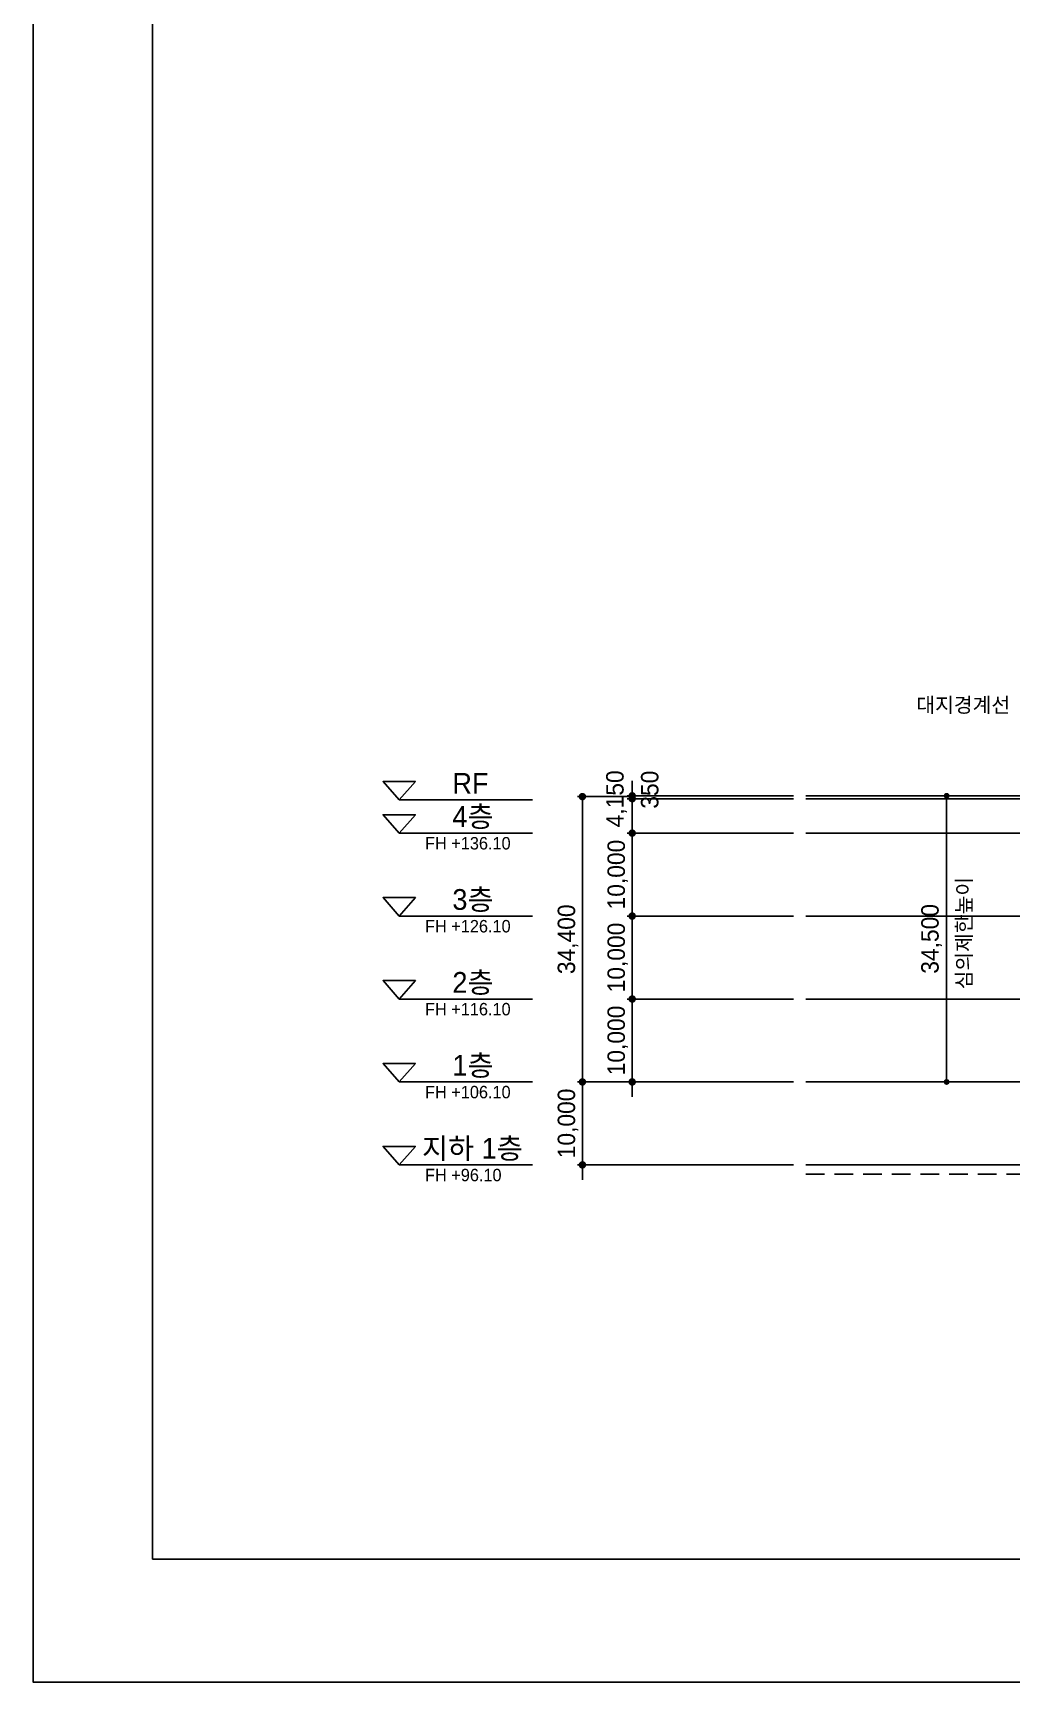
# Model space of a CAD drawing. Header units: millimetres. Extents: x 9068264 to 10076264, y 1307765 to 1705499.
# Drawn here: x 9068264 to 9186194, y 1307765 to 1506575 of the extents above; entities that cross this region are included whole.
import ezdxf
from ezdxf.enums import TextEntityAlignment as Align

# ---------------------------------------------------------------- set-up
doc = ezdxf.new("R2010")
doc.units = ezdxf.units.MM
doc.header["$LTSCALE"] = 1000
for name, pattern in [('03 단지-0902$0$HIDDEN', [0.375, 0.25, -0.125]), ('HID', [0.345, 0.225, -0.12]), ('x-평면도$0$CEN', [6.2, 6, -0.1, 0, -0.1])]:
    doc.linetypes.add(name, pattern=pattern)
doc.layers.get('DEFPOINTS').update_dxf_attribs({"color": 151})
for name, color, linetype in [('3 dim0', 7, 'Continuous'), ('A-TXT-2.7', 3, 'Continuous'), ('DIM', 7, 'Continuous'), ('TEX', 3, 'Continuous'), ('x-평면도$0$A-중심선', 10, 'x-평면도$0$CEN'), ('x-평면도$0$현황선', 6, 'Continuous'), ('도로체인', 6, 'Continuous')]:
    doc.layers.add(name, color=color, linetype=linetype)
doc.styles.add('AUDIT_D_190715091641-0', font='')
doc.styles.add('돋움', font='')
doc.styles.get('AUDIT_D_190715091641-0').set_extended_font_data('Dotum')
doc.styles.get('돋움').set_extended_font_data('Dotum')
doc.dimstyles.new('scale600', dxfattribs={"dimscale": 600, "dimtxt": 2, "dimasz": 1, "dimexe": 1, "dimexo": 2.5, "dimgap": 0.8, "dimtad": 1, "dimdec": 0, "dimzin": 0, "dimdsep": 46, "dimlunit": 6, "dimtxsty": 'AUDIT_D_190715091641-0', "dimblk": 'DOT', "dimcen": 0, "dimdle": 1, "dimclrd": 256, "dimclre": 256, "dimclrt": 3, "dimadec": 0, "dimazin": 0, "dimtfac": 1, "dimtdec": 0, "dimtix": 1, "dimtmove": 2, "dimatfit": 3, "dimldrblk": 'DOT', "dimfxl": 0, "dimtolj": 1, "dimtzin": 0, "dimarcsym": 0})

# ---------------------------------------------------------------- blocks, each defined once
blk = doc.blocks.new('xxxxxxxx')
at = {"layer": 'DEFPOINTS', "linetype": 'ByBlock'}
for points in [[(44842066, -10941107), (45346066, -10941107), (45346066, -11297507), (44842066, -11297507)], [(44856466, -10955083), (45292815, -10955083), (45292815, -11282683), (44856466, -11282683)]]:
    blk.add_lwpolyline(points, close=True, dxfattribs=at)
blk = doc.blocks.new('_Dot')
at = {"color": 0, "linetype": 'ByBlock', "lineweight": -2}
blk.add_line((-0.5, 0), (-1, 0), dxfattribs=at)
at = {"color": 0, "linetype": 'ByBlock', "const_width": 0.5}
blk.add_lwpolyline([(-0.25, 0, 1), (0.25, 0, 1)], format="xyb", close=True, dxfattribs=at)
blk = doc.blocks.new('*D59')
at = {"layer": '3 dim0', "lineweight": -2, "transparency": 16777216}
for p, q in [((9140445, 1411010), (9140445, 1411910)), ((9159867, 1410110), (9139845, 1410110)), ((9140445, 1410110), (9140445, 1400110)), ((9159867, 1400110), (9139845, 1400110)), ((9140445, 1399210), (9140445, 1398310))]:
    blk.add_line(p, q, dxfattribs=at)
at = {"layer": 'DEFPOINTS', "color": 0, "transparency": 16777216}
for p in [(9161367, 1410110), (9140445, 1400110), (9161367, 1400110)]:
    blk.add_point(p, dxfattribs=at)
at = {"layer": '3 dim0', "lineweight": -2, "transparency": 16777216, "xscale": 900, "yscale": 900, "zscale": 900}
for p, rotation in [((9140445, 1410110), 270), ((9140445, 1400110), 90)]:
    blk.add_blockref('_Dot', p, dxfattribs=dict(at, rotation=rotation))
at = {"layer": '3 dim0', "color": 3, "transparency": 16777216, "insert": (9138711, 1405110), "char_height": 2100, "attachment_point": 5, "rotation": 90, "style": 'AUDIT_D_190715091641-0'}
blk.add_mtext('\\A1;10,000', dxfattribs=at)
blk = doc.blocks.new('*D60')
at = {"layer": '3 dim0', "lineweight": -2, "transparency": 16777216}
for p, q in [((9134445, 1381010), (9134445, 1381910)), ((9140118, 1380110), (9133845, 1380110)), ((9134445, 1380110), (9134445, 1370110)), ((9159867, 1370110), (9133845, 1370110)), ((9134445, 1369210), (9134445, 1368310))]:
    blk.add_line(p, q, dxfattribs=at)
at = {"layer": 'DEFPOINTS', "color": 0, "transparency": 16777216}
for p in [(9141618, 1380110), (9134445, 1370110), (9161367, 1370110)]:
    blk.add_point(p, dxfattribs=at)
at = {"layer": '3 dim0', "lineweight": -2, "transparency": 16777216, "xscale": 900, "yscale": 900, "zscale": 900}
for p, rotation in [((9134445, 1380110), 270), ((9134445, 1370110), 90)]:
    blk.add_blockref('_Dot', p, dxfattribs=dict(at, rotation=rotation))
at = {"layer": '3 dim0', "color": 3, "transparency": 16777216, "insert": (9132711, 1375110), "char_height": 2100, "attachment_point": 5, "rotation": 90, "style": 'AUDIT_D_190715091641-0'}
blk.add_mtext('\\A1;10,000', dxfattribs=at)
blk = doc.blocks.new('*D61')
at = {"layer": '3 dim0', "lineweight": -2, "transparency": 16777216}
for p, q in [((9140445, 1391010), (9140445, 1391910)), ((9159867, 1390110), (9139845, 1390110)), ((9140445, 1390110), (9140445, 1380110)), ((9159867, 1380110), (9139845, 1380110)), ((9140445, 1379210), (9140445, 1378310))]:
    blk.add_line(p, q, dxfattribs=at)
at = {"layer": 'DEFPOINTS', "color": 0, "transparency": 16777216}
for p in [(9161367, 1390110), (9140445, 1380110), (9161367, 1380110)]:
    blk.add_point(p, dxfattribs=at)
at = {"layer": '3 dim0', "lineweight": -2, "transparency": 16777216, "xscale": 900, "yscale": 900, "zscale": 900}
for p, rotation in [((9140445, 1390110), 270), ((9140445, 1380110), 90)]:
    blk.add_blockref('_Dot', p, dxfattribs=dict(at, rotation=rotation))
at = {"layer": '3 dim0', "color": 3, "transparency": 16777216, "insert": (9138711, 1385110), "char_height": 2100, "attachment_point": 5, "rotation": 90, "style": 'AUDIT_D_190715091641-0'}
blk.add_mtext('\\A1;10,000', dxfattribs=at)
blk = doc.blocks.new('*D62')
at = {"layer": '3 dim0', "lineweight": -2, "transparency": 16777216}
for p, q in [((9140445, 1401010), (9140445, 1401910)), ((9159867, 1400110), (9139845, 1400110)), ((9140445, 1400110), (9140445, 1390110)), ((9159867, 1390110), (9139845, 1390110)), ((9140445, 1389210), (9140445, 1388310))]:
    blk.add_line(p, q, dxfattribs=at)
at = {"layer": 'DEFPOINTS', "color": 0, "transparency": 16777216}
for p in [(9161367, 1400110), (9140445, 1390110), (9161367, 1390110)]:
    blk.add_point(p, dxfattribs=at)
at = {"layer": '3 dim0', "lineweight": -2, "transparency": 16777216, "xscale": 900, "yscale": 900, "zscale": 900}
for p, rotation in [((9140445, 1400110), 270), ((9140445, 1390110), 90)]:
    blk.add_blockref('_Dot', p, dxfattribs=dict(at, rotation=rotation))
at = {"layer": '3 dim0', "color": 3, "transparency": 16777216, "insert": (9138711, 1395110), "char_height": 2100, "attachment_point": 5, "rotation": 90, "style": 'AUDIT_D_190715091641-0'}
blk.add_mtext('\\A1;10,000', dxfattribs=at)
blk = doc.blocks.new('*D63')
at = {"layer": '3 dim0', "lineweight": -2, "transparency": 16777216}
for p, q in [((9140118, 1414510), (9133845, 1414510)), ((9134445, 1413610), (9134445, 1381010)), ((9140118, 1380110), (9133845, 1380110))]:
    blk.add_line(p, q, dxfattribs=at)
at = {"layer": 'DEFPOINTS', "color": 0, "transparency": 16777216}
for p in [(9141618, 1414510), (9134445, 1380110), (9141618, 1380110)]:
    blk.add_point(p, dxfattribs=at)
at = {"layer": '3 dim0', "lineweight": -2, "transparency": 16777216, "xscale": 900, "yscale": 900, "zscale": 900}
for p, rotation in [((9134445, 1414510), 90), ((9134445, 1380110), 270)]:
    blk.add_blockref('_Dot', p, dxfattribs=dict(at, rotation=rotation))
at = {"layer": '3 dim0', "color": 3, "transparency": 16777216, "insert": (9132711, 1397310), "char_height": 2100, "attachment_point": 5, "rotation": 90, "style": 'AUDIT_D_190715091641-0'}
blk.add_mtext('\\A1;34,400', dxfattribs=at)
blk = doc.blocks.new('*D64')
at = {"layer": '3 dim0', "lineweight": -2, "transparency": 16777216}
for p, q in [((9159867, 1414260), (9139845, 1414260)), ((9140445, 1413360), (9140445, 1411010)), ((9159867, 1410110), (9139845, 1410110))]:
    blk.add_line(p, q, dxfattribs=at)
at = {"layer": 'DEFPOINTS', "color": 0, "transparency": 16777216}
for p in [(9161367, 1414260), (9140445, 1410110), (9161367, 1410110)]:
    blk.add_point(p, dxfattribs=at)
at = {"layer": '3 dim0', "lineweight": -2, "transparency": 16777216, "xscale": 900, "yscale": 900, "zscale": 900}
for p, rotation in [((9140445, 1414260), 90), ((9140445, 1410110), 270)]:
    blk.add_blockref('_Dot', p, dxfattribs=dict(at, rotation=rotation))
at = {"layer": '3 dim0', "color": 3, "transparency": 16777216, "insert": (9138557, 1414241), "char_height": 2100, "attachment_point": 5, "rotation": 90, "style": 'AUDIT_D_190715091641-0'}
blk.add_mtext('\\A1;4,150', dxfattribs=at)
blk = doc.blocks.new('*D65')
at = {"layer": '3 dim0', "lineweight": -2, "transparency": 16777216}
for p, q in [((9140445, 1415510), (9140445, 1416410)), ((9159867, 1414610), (9139845, 1414610)), ((9159867, 1414260), (9139845, 1414260)), ((9140445, 1414610), (9140445, 1414260)), ((9140445, 1413360), (9140445, 1412460))]:
    blk.add_line(p, q, dxfattribs=at)
at = {"layer": 'DEFPOINTS', "color": 0, "transparency": 16777216}
for p in [(9140445, 1414260), (9161367, 1414610), (9161367, 1414260)]:
    blk.add_point(p, dxfattribs=at)
at = {"layer": '3 dim0', "lineweight": -2, "transparency": 16777216, "xscale": 900, "yscale": 900, "zscale": 900}
for p, rotation in [((9140445, 1414610), 270), ((9140445, 1414260), 90)]:
    blk.add_blockref('_Dot', p, dxfattribs=dict(at, rotation=rotation))
at = {"layer": '3 dim0', "color": 3, "transparency": 16777216, "insert": (9142565, 1415344), "char_height": 2100, "attachment_point": 5, "rotation": 90, "style": 'AUDIT_D_190715091641-0'}
blk.add_mtext('\\A1;350', dxfattribs=at)
blk = doc.blocks.new('*D66')
at = {"layer": 'DEFPOINTS', "color": 0, "transparency": 16777216}
for p in [(9185492, 1414610), (9178320, 1380110), (9185492, 1380110)]:
    blk.add_point(p, dxfattribs=at)
at = {"layer": 'DIM', "lineweight": -2, "transparency": 16777216}
for p, q in [((9183742, 1414610), (9177620, 1414610)), ((9178320, 1413910), (9178320, 1380810)), ((9183742, 1380110), (9177620, 1380110))]:
    blk.add_line(p, q, dxfattribs=at)
at = {"layer": 'DIM', "lineweight": -2, "transparency": 16777216, "xscale": 700, "yscale": 700, "zscale": 700}
for p, rotation in [((9178320, 1414610), 90), ((9178320, 1380110), 270)]:
    blk.add_blockref('_Dot', p, dxfattribs=dict(at, rotation=rotation))
at = {"layer": 'DIM', "color": 3, "transparency": 16777216, "insert": (9176506, 1397360), "char_height": 2100, "attachment_point": 5, "rotation": 90, "style": 'AUDIT_D_190715091641-0'}
blk.add_mtext('\\A1;34,500', dxfattribs=at)

msp = doc.modelspace()

# ---------------------------------------------------------------- linework, layer by layer
at = {"layer": '3 dim0'}
for points in [[(9112391.8, 1414110.1), (9114339.3, 1416331.8), (9110444.3, 1416331.8), (9112391.8, 1414110.1), (9128445.2, 1414110.1)], [(9112391.8, 1410110.1), (9114339.3, 1412331.8), (9110444.3, 1412331.8), (9112391.8, 1410110.1), (9128445.2, 1410110.1)], [(9112391.8, 1400110.1), (9114339.3, 1402331.8), (9110444.3, 1402331.8), (9112391.8, 1400110.1), (9128445.2, 1400110.1)], [(9112391.8, 1390110.1), (9114339.3, 1392331.8), (9110444.3, 1392331.8), (9112391.8, 1390110.1), (9128445.2, 1390110.1)], [(9112391.8, 1380110.1), (9114339.3, 1382331.8), (9110444.3, 1382331.8), (9112391.8, 1380110.1), (9128445.2, 1380110.1)], [(9112391.8, 1370110.1), (9114339.3, 1372331.8), (9110444.3, 1372331.8), (9112391.8, 1370110.1), (9128445.2, 1370110.1)]]:
    msp.add_lwpolyline(points, dxfattribs=at)
at = {"layer": 'x-평면도$0$A-중심선', "ltscale": 5}
for p, q in [((9161366.7, 1414610.1), (9459872.7, 1414610.1)), ((9161366.7, 1414260.1), (9459872.7, 1414260.1)), ((9161366.7, 1410110.1), (9459872.7, 1410110.1)), ((9161366.7, 1400110.1), (9459872.7, 1400110.1)), ((9161366.7, 1390110.1), (9459872.7, 1390110.1)), ((9161366.7, 1380110.1), (9459872.7, 1380110.1)), ((9161366.7, 1370110.1), (9459872.7, 1370110.1))]:
    msp.add_line(p, q, dxfattribs=at)
at = {"layer": 'x-평면도$0$현황선', "linetype": 'HID', "ltscale": 10}
msp.add_line((9161366.7, 1369010.1), (9459872.7, 1369010.1), dxfattribs=at)
at = {"layer": '도로체인', "linetype": '03 단지-0902$0$HIDDEN', "ltscale": 10}
msp.add_line((9185492.1, 1414610.1), (9461656.5, 1414610.1), dxfattribs=at)

# ---------------------------------------------------------------- block references
at = {"layer": 'DEFPOINTS'}
msp.add_blockref('xxxxxxxx', (-35773801.8, 12605272), dxfattribs=at)

# ---------------------------------------------------------------- texts
at = {"layer": 'A-TXT-2.7', "style": '돋움'}
for s, p in [('FH +136.10', (9115490.8, 1408137.1)), ('FH +126.10', (9115490.8, 1398137.1)), ('FH +116.10', (9115490.8, 1388137.1)), ('FH +106.10', (9115490.8, 1378137.1)), ('FH +96.10', (9115490.8, 1368137.1))]:
    msp.add_text(s, height=1500, dxfattribs=at).set_placement(p)
at = {"layer": 'TEX', "color": 3, "style": '돋움'}
for s, height, p in [('대지경계선', 1800, (9174672.2, 1425563.3)), ('RF', 2500, (9118780, 1416109.2)), ('4층', 2500, (9118780, 1412109.2)), ('3층', 2500, (9118780, 1402109.2)), ('2층', 2500, (9118780, 1392109.2)), ('1층', 2500, (9118780, 1382109.2)), ('지하 1층', 2500, (9115122, 1372109.2))]:
    msp.add_text(s, height=height, dxfattribs=at).set_placement(p, align=Align.MIDDLE_LEFT)
msp.add_text('심의제한높이', height=1800, rotation=90, dxfattribs=at).set_placement((9180401.2, 1391272.7), align=Align.MIDDLE_LEFT)

# ---------------------------------------------------------------- dimensions: what is measured, and where the dimension line sits
at = {"layer": '3 dim0'}
for base, p1, p2, picture, middle in [((9140445.2, 1410110.1), (9161366.7, 1414260.1), (9161366.7, 1410110.1), '*D64', (9138557.2, 1414241.4)), ((9140445.2, 1414260.1), (9161366.7, 1414610.1), (9161366.7, 1414260.1), '*D65', (9142565.3, 1415343.6))]:
    dim = msp.add_linear_dim(base=base, p1=p1, p2=p2, angle=270, dimstyle='scale600', override={"dimtxt": 3.5, "dimasz": 1.5}, dxfattribs=at)
    dim.commit()
    dim.dimension.update_dxf_attribs({"geometry": picture, "text_midpoint": middle, "dimtype": 160})
for base, p1, p2, picture, middle in [((9134445.2, 1380110.1), (9141617.7, 1414510.1), (9141617.7, 1380110.1), '*D63', (9132711.5, 1397310.1)), ((9140445.2, 1400110.1), (9161366.7, 1410110.1), (9161366.7, 1400110.1), '*D59', (9138711.5, 1405110.1)), ((9140445.2, 1390110.1), (9161366.7, 1400110.1), (9161366.7, 1390110.1), '*D62', (9138711.5, 1395110.1)), ((9140445.2, 1380110.1), (9161366.7, 1390110.1), (9161366.7, 1380110.1), '*D61', (9138711.5, 1385110.1)), ((9134445.2, 1370110.1), (9141617.7, 1380110.1), (9161366.7, 1370110.1), '*D60', (9132711.5, 1375110.1))]:
    dim = msp.add_linear_dim(base=base, p1=p1, p2=p2, angle=270, dimstyle='scale600', override={"dimtxt": 3.5, "dimasz": 1.5}, dxfattribs=at)
    dim.commit()
    dim.dimension.update_dxf_attribs({"geometry": picture, "text_midpoint": middle})
at = {"layer": 'DIM'}
dim = msp.add_linear_dim(base=(9178319.6, 1380110.1), p1=(9185492.1, 1414610.1), p2=(9185492.1, 1380110.1), angle=270, dimstyle='scale600', override={"dimscale": 700, "dimtxt": 3}, dxfattribs=at)
dim.commit()
dim.dimension.update_dxf_attribs({"geometry": '*D66', "text_midpoint": (9176505.8, 1397360.1)})

doc.saveas('drawing.dxf')
